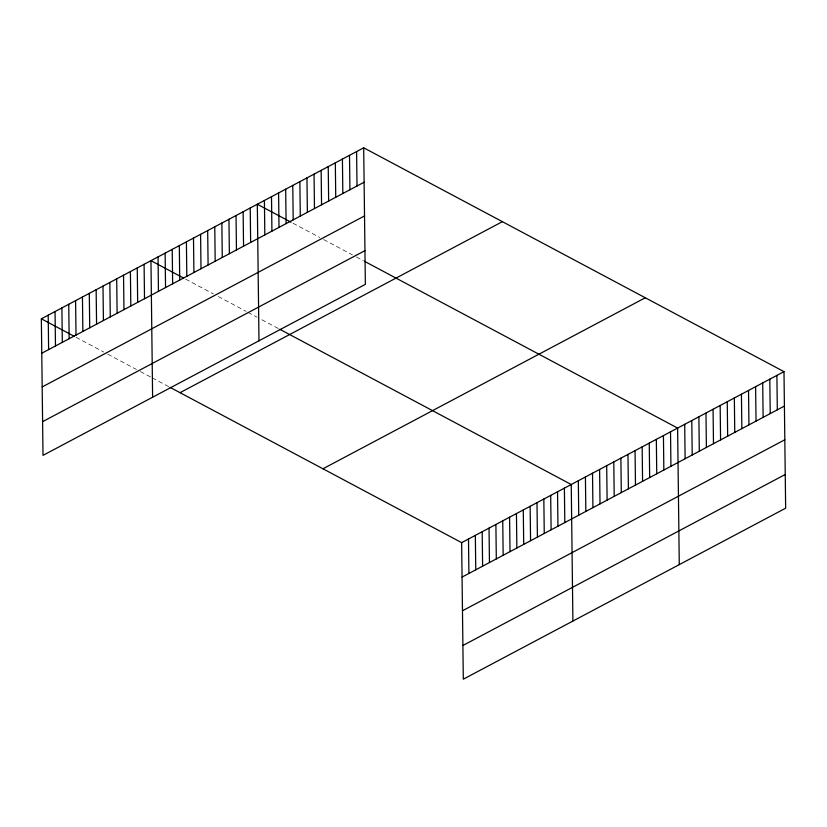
<?xml version="1.0" encoding="UTF-8"?>
<svg xmlns="http://www.w3.org/2000/svg" width="827" height="827" viewBox="0 0 827 827"><rect width="100%" height="100%" fill="white"/><g stroke="black" fill="none" stroke-linecap="round" stroke-linejoin="round"><path stroke-width="0.62" stroke-dasharray="4.13 3.1" d="M292.985 223.228L319.729 237.473M323.698 239.582L352.426 254.881M356.385 257.001L363.322 260.691M185.62 279.133L213.356 293.905M218.307 296.542L246.053 311.314M248.038 312.379L256.949 317.123M261.901 319.76L278.74 328.732M76.022 337.271L103.768 352.054M107.727 354.163L136.455 369.462M140.414 371.571L151.32 377.37M152.302 377.898L169.153 386.871"/><path stroke-width="1.24" d="M363.694 147.806L365.358 284.354L43.014 455.357L41.35 318.808L363.694 147.806L783.986 371.643L785.65 508.192L463.306 679.194L461.642 542.646L170.135 387.398M41.774 353.243L364.107 182.229M42.187 386.943L364.521 215.93M42.611 421.656L364.945 250.653M180.048 392.68L502.382 221.667M322.943 468.785L645.287 297.772M461.642 542.646L783.986 371.643M462.066 577.081L784.399 406.067M462.469 610.781L784.813 439.768M462.903 645.494L785.236 474.491M291.001 222.174L257.321 204.238L258.985 340.786M364.314 261.218L677.613 428.076L679.277 564.624M183.635 278.079L150.948 260.67L152.613 397.218M279.733 329.26L571.24 484.508L572.904 621.056M41.35 318.808L74.048 336.217M776.894 375.406L777.308 409.83M769.803 379.159L770.216 413.593M762.711 382.922L763.125 417.356M755.62 386.685L756.033 421.119M748.528 390.447L748.942 424.882M741.437 394.21L741.85 428.644M734.345 397.973L734.758 432.407M727.253 401.736L727.667 436.17M720.162 405.499L720.575 439.933M713.07 409.262L713.484 443.696M705.979 413.024L706.392 447.459M698.887 416.787L699.301 451.211M691.796 420.55L692.209 454.974M684.704 424.313L685.118 458.737M670.521 431.839L670.935 466.263M663.43 435.591L663.843 470.025M656.338 439.354L656.752 473.788M649.247 443.117L649.66 477.551M642.155 446.88L642.569 481.314M635.064 450.643L635.477 485.077M627.972 454.405L628.386 488.84M620.881 458.168L621.294 492.603M613.789 461.931L614.203 496.365M606.698 465.694L607.111 500.128M599.606 469.457L600.02 503.891M592.514 473.22L592.928 507.644M585.423 476.983L585.836 511.406M578.331 480.745L578.745 515.169M564.386 488.137L564.81 522.571M557.543 491.776L557.956 526.199M550.689 495.404L551.113 529.838M543.835 499.043L544.259 533.467M536.992 502.671L537.405 537.105M530.138 506.31L530.562 540.734M523.284 509.939L523.708 544.373M516.441 513.577L516.865 548.001M509.587 517.206L510.011 551.64M502.744 520.845L503.157 555.268M495.89 524.473L496.314 558.907M489.036 528.112L489.46 562.546M482.193 531.74L482.606 566.175M475.339 535.379L475.763 569.813M468.495 539.008L468.909 573.442M356.602 151.568L357.016 185.992M349.511 155.331L349.924 189.755M342.419 159.094L342.833 193.518M335.328 162.847L335.741 197.281M328.236 166.609L328.65 201.044M321.145 170.372L321.558 204.807M314.053 174.135L314.467 208.569M306.962 177.898L307.375 212.332M299.87 181.661L300.284 216.095M292.779 185.424L293.192 219.858M285.687 189.187L286.101 223.621M278.596 192.949L279.009 227.384M271.504 196.712L271.918 231.146M264.413 200.475L264.826 234.899M250.23 208.001L250.643 242.425M243.138 211.764L243.551 246.188M236.046 215.527L236.46 249.95M228.955 219.279L229.368 253.713M221.863 223.042L222.277 257.476M214.772 226.805L215.185 261.239M207.68 230.568L208.094 265.002M200.589 234.33L201.002 268.765M193.497 238.093L193.911 272.528M186.406 241.856L186.819 276.29M179.314 245.619L179.728 280.053M172.223 249.382L172.636 283.816M165.131 253.145L165.545 287.569M158.04 256.908L158.453 291.331M144.094 264.299L144.518 298.733M137.251 267.938L137.664 302.362M130.397 271.566L130.821 306M123.543 275.205L123.967 309.629M116.7 278.833L117.114 313.268M109.846 282.472L110.27 316.906M102.993 286.101L103.416 320.535M96.149 289.739L96.573 324.174M89.295 293.368L89.719 327.802M82.452 297.007L82.865 331.441M75.598 300.635L76.022 335.069M68.744 304.274L69.168 338.708M61.901 307.913L62.325 342.337M55.047 311.541L55.471 345.975M48.204 315.18L48.617 349.604"/></g></svg>
